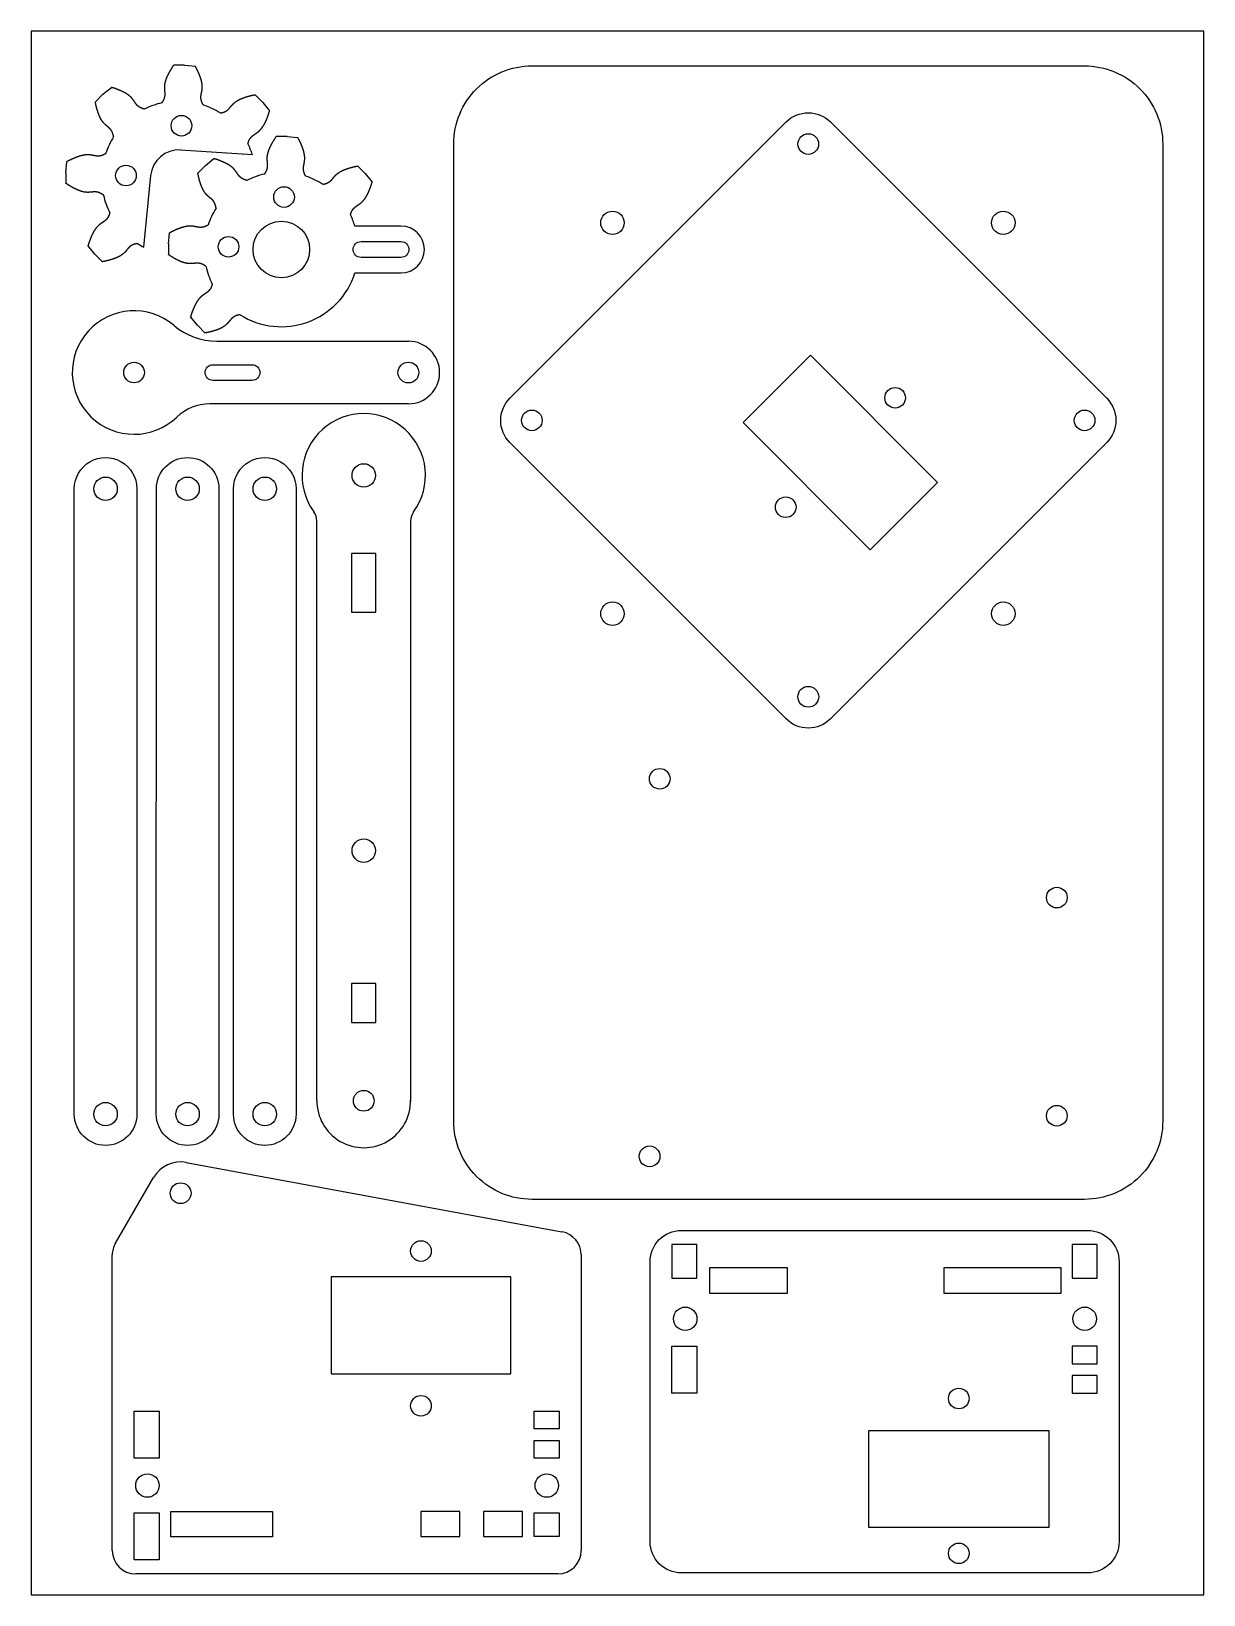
# Model space of a CAD drawing. Header units: millimetres. Extents: x 148 to 298, y 0 to 200.
import ezdxf

# ---------------------------------------------------------------- set-up
doc = ezdxf.new("R2010")
doc.units = ezdxf.units.MM
doc.layers.get('0').update_dxf_attribs({"linetype": 'CONTINUOUS'})

msp = doc.modelspace()

# ---------------------------------------------------------------- linework, layer by layer
for p, q in [((167.16, 195.68), (165.77, 195.69)), ((167.16, 195.68), (168.54, 195.55)), ((156.72, 191.97), (157.79, 192.85)), ((156.72, 191.97), (155.74, 190.99)), ((177.16, 190.93), (176.19, 191.91)), ((177.16, 190.93), (178.04, 189.86)), ((180.27, 186.56), (178.89, 186.57)), ((180.27, 186.56), (181.65, 186.43)), ((166.65, 184.84), (175.83, 184.25)), ((151.97, 181.96), (152.1, 183.34)), ((169.84, 182.85), (168.85, 181.87)), ((169.84, 182.85), (170.91, 183.73)), ((190.28, 181.81), (189.3, 182.79)), ((151.97, 181.96), (151.96, 180.58)), ((161.96, 172.39), (162.82, 181.56)), ((190.28, 181.81), (191.16, 180.74)), ((165.08, 172.84), (165.22, 174.22)), ((194.84, 175.11), (188.96, 175.11)), ((155.68, 171.53), (154.8, 172.6)), ((165.08, 172.84), (165.08, 171.46)), ((155.68, 171.53), (156.66, 170.54)), ((188.96, 169.11), (194.84, 169.11)), ((168.8, 162.41), (167.92, 163.48)), ((168.8, 162.41), (169.77, 161.42)), ((171.29, 160.37), (195.79, 160.37)), ((195.79, 152.37), (170.37, 152.37)), ((184.08, 63.21), (184.08, 137.38)), ((196.08, 137.38), (196.08, 63.13)), ((167.37, 55.32), (215.44, 46.44)), ((158.3, 44.99), (163.19, 53.4)), ((157.9, 5.69), (157.9, 43.49)), ((217.9, 43.49), (217.9, 5.69)), ((214.9, 2.69), (160.9, 2.69))]:
    msp.add_line(p, q)
for points in [[(297.54, 200.02), (147.54, 200.02), (147.54, 0.02), (297.54, 0.02)], [(247.24, 158.58), (238.61, 149.96), (254.88, 133.69), (263.5, 142.32)], [(191.63, 125.71), (191.63, 133.21), (188.53, 133.21), (188.53, 125.71)], [(188.53, 73.21), (188.58, 73.21), (191.58, 73.21), (191.63, 73.21), (191.63, 78.21), (191.58, 78.21), (188.58, 78.21), (188.53, 78.21)], [(229.51, 40.52), (232.71, 40.52), (232.71, 44.82), (229.51, 44.82)], [(283.91, 44.82), (280.71, 44.82), (280.71, 40.52), (283.91, 40.52)], [(208.9, 28.29), (208.9, 40.69), (185.9, 40.69), (185.9, 28.29)], [(234.31, 38.62), (244.31, 38.62), (244.31, 41.82), (234.31, 41.82)], [(264.31, 38.62), (279.31, 38.62), (279.31, 41.82), (264.31, 41.82)], [(229.5, 31.82), (232.7, 31.82), (232.7, 25.82), (229.5, 25.82)], [(280.71, 31.82), (280.71, 29.57), (283.91, 29.57), (283.91, 31.82)], [(280.71, 28.07), (280.71, 25.82), (283.91, 25.82), (283.91, 28.07)], [(160.7, 17.49), (160.7, 23.49), (163.9, 23.49), (163.9, 17.49)], [(215.1, 23.49), (215.1, 21.24), (211.9, 21.24), (211.9, 23.49)], [(277.71, 8.62), (254.71, 8.62), (254.71, 21.02), (277.71, 21.02)], [(215.1, 19.74), (215.1, 17.49), (211.9, 17.49), (211.9, 19.73), (211.9, 19.74)], [(160.7, 4.49), (160.7, 10.49), (163.9, 10.49), (163.9, 4.49)], [(178.4, 10.65), (178.4, 7.45), (165.4, 7.45), (165.4, 10.65)], [(197.39, 10.69), (197.39, 7.49), (202.39, 7.49), (202.39, 10.69)], [(205.39, 10.69), (205.39, 7.49), (210.39, 7.49), (210.39, 10.69)], [(215.1, 7.49), (211.9, 7.49), (211.9, 10.49), (215.1, 10.49)]]:
    msp.add_lwpolyline(points, close=True)
for points in [[(292.3, 60.6, -0.414214), (282.3, 50.6), (211.59, 50.6, -0.414214), (201.59, 60.6), (201.59, 185.6, -0.414214), (211.59, 195.6), (282.3, 195.6, -0.414214), (292.3, 185.6)], [(244.12, 188.43, -0.414214), (249.78, 188.43), (285.13, 153.08, -0.414214), (285.13, 147.42), (249.78, 112.06, -0.414214), (244.12, 112.06), (208.77, 147.42, -0.414214), (208.77, 153.08)], [(189.74, 173.13), (194.84, 173.13, -1), (194.84, 171.09), (189.74, 171.09, -1)], [(170.79, 155.37, -1), (170.79, 157.37), (175.79, 157.37, -1), (175.79, 155.37)], [(161.05, 61.5, -0.999995), (153.05, 61.5), (153.05, 141.5, -1.000005), (161.05, 141.5)], [(171.54, 61.5, -0.999994), (163.54, 61.5), (163.55, 141.5, -1), (171.54, 141.5)], [(181.42, 61.5, -0.999987), (173.42, 61.5), (173.42, 141.5, -1.000006), (181.42, 141.5)], [(230.71, 46.62), (282.71, 46.62, -0.414214), (286.71, 42.62), (286.71, 6.82, -0.414214), (282.71, 2.82), (230.71, 2.82, -0.414214), (226.71, 6.82), (226.71, 42.62, -0.414214)]]:
    msp.add_lwpolyline(points, format="xyb", close=True)
for centre, radius in [((166.76, 187.94), 1.32), ((246.95, 185.6), 1.32), ((159.66, 181.57), 1.32), ((179.88, 178.82), 1.32), ((221.9, 175.52), 1.5), ((271.9, 175.52), 1.5), ((179.54, 172.11), 3.62), ((172.78, 172.45), 1.32), ((160.69, 156.37), 1.32), ((195.79, 156.37), 1.33), ((258.06, 153.14), 1.32), ((211.59, 150.25), 1.32), ((282.3, 150.25), 1.32), ((190.08, 143.21), 1.5), ((157.05, 141.5), 1.5), ((167.54, 141.5), 1.5), ((177.42, 141.5), 1.5), ((244.06, 139.14), 1.32), ((221.9, 125.52), 1.5), ((271.9, 125.52), 1.5), ((246.95, 114.89), 1.33), ((227.95, 104.4), 1.32), ((190.08, 95.21), 1.5), ((278.75, 89.2), 1.32), ((190.08, 63.21), 1.33), ((157.05, 61.5), 1.5), ((167.54, 61.5), 1.5), ((177.42, 61.5), 1.5), ((278.75, 61.3), 1.32), ((226.65, 56.1), 1.33), ((166.65, 51.39), 1.33), ((197.4, 43.99), 1.32), ((231.21, 35.32), 1.5), ((282.31, 35.32), 1.5), ((266.21, 25.12), 1.32), ((197.4, 24.19), 1.32), ((162.4, 13.99), 1.5), ((213.5, 13.99), 1.5), ((266.21, 5.32), 1.32)]:
    msp.add_circle(centre, radius)
for centre, radius, start, end in [((166.42, 181.23), 9.88, 102.6192, 116.5525), ((166.42, 181.23), 9.88, 57.6192, 71.5525), ((166.42, 181.23), 9.88, 147.6192, 161.5525), ((166.42, 181.23), 3.62, 86.332, 174.659), ((166.42, 181.23), 9.88, 17.8224, 26.5525), ((179.54, 172.11), 9.88, 102.6192, 116.5525), ((179.54, 172.11), 9.88, 57.6192, 71.5525), ((166.42, 181.23), 9.88, 192.6192, 206.5525), ((179.54, 172.11), 9.88, 147.6192, 161.5525), ((179.54, 172.11), 9.88, 17.6684, 26.5525), ((194.84, 172.11), 3, -90, 90), ((166.43, 181.19), 9.87, 237.5798, 243.0704), ((179.54, 172.11), 9.88, 192.6192, 206.5525), ((179.54, 172.11), 9.88, 237.6192, 342.331), ((160.69, 156.37), 7.9, 49.6106, 313.9122), ((171.29, 168.83), 8.46, 229.6105, 269.9999), ((195.79, 156.37), 4, -90.0001, 89.9999), ((170.37, 146.32), 6.05, 89.9999, 133.9122), ((190.08, 143.21), 7.9, -36.0958, 216.0924), ((182.08, 137.38), 2, 0, 36.0924), ((198.08, 137.38), 2, 143.9042, 180), ((190.08, 63.21), 6, -180.4838, 0.7568), ((166.65, 51.39), 4, 79.3885, 149.851), ((214.9, 43.49), 3, -0.0003, 79.5262), ((160.9, 43.49), 3, 149.8471, 180.0002), ((160.9, 5.69), 3, 180, 270), ((214.9, 5.69), 3, 270, 359.9981)]:
    msp.add_arc(centre, radius, start, end)
for points in [[(164.26, 190.87), (164.3, 190.92), (164.37, 191.02), (164.46, 191.16), (164.56, 191.35), (164.63, 191.59), (164.67, 191.82), (164.67, 192.06), (164.65, 192.3), (164.62, 192.56), (164.61, 192.84), (164.62, 193.14), (164.68, 193.48), (164.78, 193.85), (164.94, 194.25), (165.16, 194.69), (165.38, 195.07), (165.57, 195.37), (165.7, 195.58), (165.77, 195.69)], [(169.55, 190.6), (169.52, 190.66), (169.46, 190.76), (169.38, 190.91), (169.31, 191.11), (169.26, 191.35), (169.24, 191.59), (169.26, 191.83), (169.31, 192.07), (169.36, 192.32), (169.41, 192.59), (169.43, 192.9), (169.41, 193.23), (169.34, 193.61), (169.22, 194.03), (169.05, 194.49), (168.87, 194.9), (168.71, 195.21), (168.6, 195.43), (168.54, 195.55)], [(162, 190.07), (161.95, 190.08), (161.83, 190.11), (161.67, 190.17), (161.47, 190.26), (161.26, 190.39), (161.09, 190.55), (160.94, 190.73), (160.8, 190.93), (160.66, 191.15), (160.5, 191.37), (160.3, 191.6), (160.04, 191.83), (159.73, 192.05), (159.34, 192.26), (158.9, 192.46), (158.49, 192.62), (158.15, 192.74), (157.92, 192.81), (157.79, 192.85)], [(158.08, 186.52), (158.07, 186.58), (158.05, 186.7), (158.01, 186.86), (157.94, 187.07), (157.83, 187.29), (157.69, 187.48), (157.53, 187.65), (157.34, 187.81), (157.14, 187.97), (156.93, 188.15), (156.72, 188.38), (156.53, 188.65), (156.34, 188.99), (156.17, 189.39), (156.01, 189.86), (155.89, 190.28), (155.81, 190.62), (155.76, 190.87), (155.74, 190.99)], [(171.72, 189.57), (171.78, 189.58), (171.89, 189.6), (172.06, 189.64), (172.26, 189.71), (172.49, 189.82), (172.68, 189.96), (172.85, 190.12), (173, 190.31), (173.17, 190.51), (173.35, 190.72), (173.57, 190.93), (173.85, 191.12), (174.19, 191.31), (174.59, 191.48), (175.05, 191.64), (175.47, 191.76), (175.82, 191.84), (176.06, 191.89), (176.19, 191.91)], [(175.26, 185.65), (175.28, 185.7), (175.31, 185.82), (175.37, 185.98), (175.45, 186.18), (175.59, 186.39), (175.75, 186.56), (175.93, 186.71), (176.13, 186.85), (176.35, 186.99), (176.57, 187.15), (176.8, 187.35), (177.02, 187.61), (177.24, 187.92), (177.46, 188.31), (177.66, 188.75), (177.82, 189.16), (177.93, 189.5), (178.01, 189.73), (178.04, 189.86)], [(177.38, 181.75), (177.42, 181.8), (177.49, 181.9), (177.58, 182.04), (177.67, 182.23), (177.75, 182.47), (177.79, 182.7), (177.79, 182.94), (177.77, 183.18), (177.74, 183.44), (177.72, 183.72), (177.74, 184.02), (177.79, 184.36), (177.9, 184.73), (178.06, 185.13), (178.28, 185.57), (178.49, 185.95), (178.68, 186.25), (178.82, 186.46), (178.89, 186.57)], [(182.67, 181.48), (182.63, 181.54), (182.58, 181.64), (182.5, 181.79), (182.42, 181.99), (182.37, 182.23), (182.36, 182.47), (182.38, 182.71), (182.42, 182.95), (182.48, 183.2), (182.52, 183.47), (182.54, 183.78), (182.52, 184.11), (182.45, 184.49), (182.33, 184.91), (182.16, 185.37), (181.99, 185.78), (181.83, 186.09), (181.71, 186.31), (181.65, 186.43)], [(157.05, 184.35), (156.99, 184.32), (156.89, 184.26), (156.74, 184.19), (156.54, 184.11), (156.3, 184.06), (156.06, 184.05), (155.82, 184.07), (155.58, 184.11), (155.33, 184.17), (155.06, 184.21), (154.75, 184.23), (154.42, 184.21), (154.04, 184.14), (153.62, 184.02), (153.16, 183.85), (152.75, 183.67), (152.44, 183.52), (152.22, 183.4), (152.1, 183.34)], [(175.12, 180.95), (175.06, 180.96), (174.95, 180.99), (174.78, 181.05), (174.59, 181.14), (174.38, 181.27), (174.2, 181.43), (174.05, 181.61), (173.91, 181.81), (173.77, 182.03), (173.61, 182.25), (173.41, 182.48), (173.16, 182.71), (172.84, 182.93), (172.46, 183.14), (172.01, 183.34), (171.6, 183.5), (171.27, 183.62), (171.03, 183.69), (170.91, 183.73)], [(184.83, 180.45), (184.89, 180.46), (185.01, 180.48), (185.18, 180.52), (185.38, 180.59), (185.6, 180.7), (185.79, 180.84), (185.96, 181), (186.12, 181.19), (186.28, 181.39), (186.46, 181.6), (186.69, 181.81), (186.96, 182), (187.3, 182.19), (187.7, 182.36), (188.17, 182.52), (188.59, 182.64), (188.94, 182.72), (189.18, 182.77), (189.3, 182.79)], [(156.78, 179.07), (156.73, 179.1), (156.63, 179.17), (156.49, 179.26), (156.3, 179.36), (156.06, 179.44), (155.83, 179.48), (155.59, 179.48), (155.35, 179.46), (155.09, 179.43), (154.81, 179.41), (154.51, 179.42), (154.17, 179.48), (153.8, 179.59), (153.4, 179.75), (152.96, 179.96), (152.58, 180.18), (152.28, 180.37), (152.07, 180.51), (151.96, 180.58)], [(171.19, 177.4), (171.18, 177.46), (171.16, 177.58), (171.13, 177.74), (171.06, 177.95), (170.95, 178.17), (170.81, 178.36), (170.64, 178.53), (170.45, 178.69), (170.25, 178.85), (170.05, 179.03), (169.84, 179.26), (169.64, 179.53), (169.46, 179.87), (169.28, 180.27), (169.12, 180.74), (169.01, 181.16), (168.93, 181.5), (168.88, 181.75), (168.85, 181.87)], [(188.38, 176.53), (188.4, 176.58), (188.43, 176.7), (188.48, 176.86), (188.57, 177.06), (188.7, 177.27), (188.86, 177.44), (189.04, 177.59), (189.24, 177.73), (189.46, 177.87), (189.69, 178.03), (189.91, 178.23), (190.14, 178.49), (190.36, 178.8), (190.57, 179.19), (190.78, 179.63), (190.93, 180.04), (191.05, 180.38), (191.12, 180.61), (191.16, 180.74)], [(157.58, 176.81), (157.57, 176.75), (157.54, 176.63), (157.48, 176.47), (157.39, 176.28), (157.26, 176.07), (157.1, 175.89), (156.92, 175.74), (156.72, 175.6), (156.5, 175.46), (156.28, 175.3), (156.05, 175.1), (155.82, 174.84), (155.6, 174.53), (155.39, 174.15), (155.19, 173.7), (155.03, 173.29), (154.91, 172.96), (154.84, 172.72), (154.8, 172.6)], [(170.16, 175.23), (170.11, 175.2), (170.01, 175.14), (169.85, 175.07), (169.65, 174.99), (169.41, 174.94), (169.17, 174.93), (168.94, 174.95), (168.7, 174.99), (168.45, 175.05), (168.17, 175.09), (167.87, 175.11), (167.53, 175.09), (167.15, 175.02), (166.73, 174.9), (166.27, 174.73), (165.87, 174.55), (165.55, 174.4), (165.33, 174.28), (165.22, 174.22)], [(161.14, 172.86), (161.08, 172.85), (160.96, 172.83), (160.79, 172.8), (160.59, 172.74), (160.36, 172.63), (160.17, 172.49), (160, 172.33), (159.84, 172.14), (159.68, 171.94), (159.5, 171.73), (159.27, 171.53), (159, 171.33), (158.66, 171.14), (158.26, 170.97), (157.8, 170.81), (157.37, 170.7), (157.03, 170.62), (156.78, 170.57), (156.66, 170.54)], [(169.89, 169.95), (169.84, 169.98), (169.75, 170.05), (169.6, 170.14), (169.41, 170.24), (169.18, 170.32), (168.94, 170.36), (168.7, 170.36), (168.46, 170.34), (168.21, 170.31), (167.93, 170.29), (167.63, 170.3), (167.29, 170.36), (166.92, 170.47), (166.51, 170.63), (166.07, 170.84), (165.69, 171.06), (165.39, 171.25), (165.18, 171.39), (165.08, 171.46)], [(170.7, 167.69), (170.68, 167.63), (170.65, 167.51), (170.6, 167.35), (170.51, 167.16), (170.37, 166.95), (170.22, 166.77), (170.03, 166.62), (169.83, 166.48), (169.62, 166.34), (169.39, 166.18), (169.16, 165.98), (168.94, 165.73), (168.72, 165.41), (168.51, 165.03), (168.3, 164.58), (168.14, 164.17), (168.03, 163.84), (167.95, 163.6), (167.92, 163.48)], [(174.25, 163.76), (174.18, 163.75), (174.07, 163.73), (173.9, 163.69), (173.7, 163.63), (173.48, 163.51), (173.28, 163.37), (173.11, 163.21), (172.96, 163.02), (172.8, 162.82), (172.61, 162.61), (172.39, 162.41), (172.11, 162.21), (171.78, 162.02), (171.38, 161.85), (170.91, 161.69), (170.49, 161.58), (170.14, 161.5), (169.9, 161.45), (169.77, 161.42)]]:
    msp.add_open_spline(points, degree=5)

doc.saveas('drawing.dxf')
